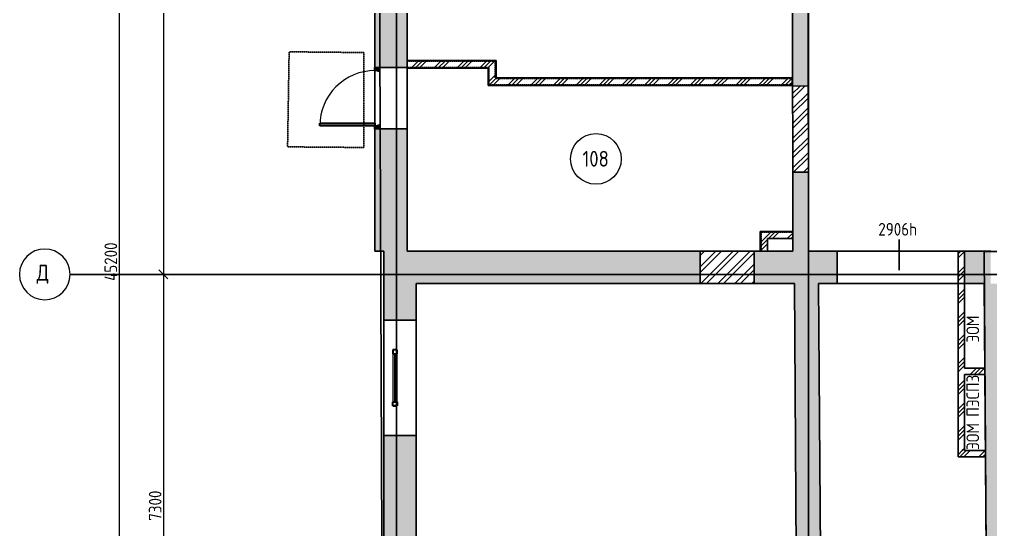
# Model space of a CAD drawing. Header units: millimetres. Extents: x -99936 to 523262, y -63190 to 327013.
# Drawn here: x -11886 to 3430, y 16529 to 24580 of the extents above; entities that cross this region are included whole.
import ezdxf

# ---------------------------------------------------------------- set-up
doc = ezdxf.new("R2010")
doc.units = ezdxf.units.MM
for name, pattern in [('ADSK_Линия сетки', [25, 20, -2.5, 0, -2.5]), ('ADSK_Сверху', [4.5, 3, -1.5]), ('ADSK_Снесено', [4.5, 3, -1.5])]:
    doc.linetypes.add(name, pattern=pattern)
for name, color, linetype, lineweight, true_color in [('_ Окна', 5, 'Continuous', 30, 0x0000ff), ('Стены внутренние', 5, 'Continuous', 18, 0x0000ff), ('Стены наружные', 1, 'ADSK_Снесено', 18, 0xff0000)]:
    doc.layers.add(name, color=color, linetype=linetype, lineweight=lineweight, true_color=true_color)
for name, color, linetype, lineweight in [('Аннотация', 7, 'Continuous', 9), ('Двери', 251, 'Continuous', 18), ('Марки помещений', 7, 'Continuous', 20), ('Окна', 251, 'Continuous', 18), ('Оси', 7, 'Continuous', 9), ('Перекрытие', 7, 'Continuous', 18)]:
    doc.layers.add(name, color=color, linetype=linetype, lineweight=lineweight)
doc.styles.add('GOST Common_1', font='GOST Common_0.ttf', dxfattribs={"width": 0.9, "height": 200})
doc.styles.add('GOST Common_2', font='GOST Common_0.ttf', dxfattribs={"width": 0.9, "height": 250})
doc.styles.add('ISOCPEUR', font='isocpeur.ttf', dxfattribs={"height": 250})
doc.dimstyles.new('ADSK_Основной_2_мм_Округление_до_1_мм', dxfattribs={"dimscale": 304.8, "dimtxt": 201.142999, "dimasz": 0.463911, "dimexe": 0.492126, "dimexo": 0.492126, "dimgap": 0.098425, "dimtad": 1, "dimdec": 0, "dimdsep": 46, "dimtxsty": 'GOST Common_1', "dimblk1": 'OBLIQUE', "dimblk2": 'OBLIQUE', "dimsah": 1, "dimcen": 0.09, "dimdle": 0.492126, "dimazin": 2, "dimtfac": 1, "dimtdec": 4, "dimtix": 1, "dimtmove": 0, "dimatfit": 3, "dimfxl": 1, "dimtvp": 1, "dimtolj": 1, "dimtzin": 0, "dimlwd": 20, "dimlwe": 20, "dimarcsym": 2})
pattern_1 = [(45, (0, 0), (-179.605, 179.605), []), (45, (63.5, 0), (0, 359.2102), []), (45, (-63.5, 0), (0, 359.2102), [])]

# ---------------------------------------------------------------- blocks, each defined once
blk = doc.blocks.new('Витраж-тент со смещением вовне - 60мм 30 сдвиг-1466942-01 План 1-го этажа маркировочный')
at = {"layer": '_ Окна'}
for p, q in [((-440, 25), (-440, -45)), ((-440, 25), (-380, 25)), ((-440, -45), (-440, 25)), ((-380, 25), (-380, -45)), ((440, 25), (380, 25)), ((380, 25), (380, -45)), ((440, -45), (440, 25)), ((440, -45), (440, 25)), ((-380, -45), (-440, -45)), ((-380, -10), (380, -10)), ((380, -45), (440, -45))]:
    blk.add_line(p, q, dxfattribs=at)
at = {"layer": 'Окна'}
for p, q in [((380, 25), (-380, 25)), ((-380, -45), (380, -45))]:
    blk.add_line(p, q, dxfattribs=at)
blk = doc.blocks.new('AC_Дверь_Однопольная - ДН-5п 970х2200h-1983120-01 План 1-го этажа маркировочный')
at = {"layer": 'Двери', "lineweight": 30}
for p, q in [((-435, 1125), (-395, 1125)), ((-435, 255), (-435, 1125)), ((-395, 1125), (-395, 255)), ((-485, 255), (-465, 255)), ((-485, 185), (-485, 255)), ((-465, 185), (-485, 185)), ((-465, 255), (-435, 255)), ((-465, 185), (-465, 255)), ((-465, 255), (-465, 185)), ((-425, 185), (-465, 185)), ((-395, 255), (-435, 255)), ((-435, 255), (-435, 215)), ((-435, 215), (-425, 215)), ((-425, 215), (-425, 185)), ((425, 215), (435, 215)), ((425, 185), (425, 215)), ((465, 185), (425, 185)), ((435, 255), (465, 255)), ((435, 215), (435, 255)), ((465, 255), (465, 185)), ((465, 255), (485, 255)), ((465, 185), (465, 255)), ((485, 185), (465, 185)), ((485, 255), (485, 185))]:
    blk.add_line(p, q, dxfattribs=at)
at = {"layer": 'Двери'}
blk.add_arc((-435, 255), 870, 0, 90, dxfattribs=at)
blk = doc.blocks.new('Ось сетки - Круг_Ø8 мм-6577-01 План 1-го этажа маркировочный')
at = {"layer": 'Оси', "lineweight": 20}
for start, end in [(360, 180), (180, 360)]:
    blk.add_arc((0, 0), 4, start, end, dxfattribs=at)
blk = doc.blocks.new('ADSK_Марка_Помещение_ОдноЗначение - Номер-247393-01 План 1-го этажа маркировочный')
at = {"layer": 'Марки помещений'}
blk.add_circle((0, 0), 4, dxfattribs=at)
blk = doc.blocks.new('_Oblique')
at = {"color": 0, "linetype": 'ByBlock', "lineweight": -2}
blk.add_line((-0.5, -0.5), (0.5, 0.5), dxfattribs=at)
blk = doc.blocks.new('DIMBLOCK14-01 План 1-го этажа маркировочный')
at = {"color": 0, "lineweight": 20, "transparency": 16777216}
for p, q in [((-9615, 37007), (-9615, 20407)), ((-9665, 36857), (-9765, 36857)), ((-9665, 20557), (-9765, 20557))]:
    blk.add_line(p, q, dxfattribs=at)
at = {"layer": 'Defpoints', "color": 0, "transparency": 16777216}
for p in [(-9515, 36857), (-9615, 20557), (-9515, 20557)]:
    blk.add_point(p, dxfattribs=at)
at = {"color": 0, "lineweight": 20, "transparency": 16777216, "xscale": 141.4, "yscale": 141.4, "zscale": 141.4}
for p, rotation in [((-9615, 36857), 90), ((-9615, 20557), 270)]:
    blk.add_blockref('_Oblique', p, dxfattribs=dict(at, rotation=rotation))
at = {"color": 0, "lineweight": 25, "transparency": 16777216, "insert": (-9745, 28707), "char_height": 200, "width": 711.84, "attachment_point": 5, "rotation": 90, "style": 'GOST Common_1'}
blk.add_mtext('\\A1;16300', dxfattribs=at)
blk = doc.blocks.new('DIMBLOCK15-01 План 1-го этажа маркировочный')
at = {"color": 0, "lineweight": 20, "transparency": 16777216}
for p, q in [((-9615, 20707), (-9615, 13107)), ((-9665, 20557), (-9765, 20557)), ((-9665, 13257), (-9765, 13257))]:
    blk.add_line(p, q, dxfattribs=at)
at = {"layer": 'Defpoints', "color": 0, "transparency": 16777216}
for p in [(-9515, 20557), (-9615, 13257), (-9515, 13257)]:
    blk.add_point(p, dxfattribs=at)
at = {"color": 0, "lineweight": 20, "transparency": 16777216, "xscale": 141.4, "yscale": 141.4, "zscale": 141.4}
for p, rotation in [((-9615, 20557), 90), ((-9615, 13257), 270)]:
    blk.add_blockref('_Oblique', p, dxfattribs=dict(at, rotation=rotation))
at = {"color": 0, "lineweight": 25, "transparency": 16777216, "insert": (-9745, 16907), "char_height": 200, "width": 605.47, "attachment_point": 5, "rotation": 90, "style": 'GOST Common_1'}
blk.add_mtext('\\A1;7300', dxfattribs=at)
blk = doc.blocks.new('DIMBLOCK20-01 План 1-го этажа маркировочный')
at = {"color": 0, "lineweight": 20, "transparency": 16777216}
for p, q in [((-10315, 43507), (-10315, -1993)), ((-10365, 43357), (-10465, 43357)), ((-10365, -1843), (-10465, -1843))]:
    blk.add_line(p, q, dxfattribs=at)
at = {"layer": 'Defpoints', "color": 0, "transparency": 16777216}
for p in [(-10215, 43357), (-10315, -1843), (-10215, -1843)]:
    blk.add_point(p, dxfattribs=at)
at = {"color": 0, "lineweight": 20, "transparency": 16777216, "xscale": 141.4, "yscale": 141.4, "zscale": 141.4}
for p, rotation in [((-10315, 43357), 90), ((-10315, -1843), 270)]:
    blk.add_blockref('_Oblique', p, dxfattribs=dict(at, rotation=rotation))
at = {"color": 0, "lineweight": 25, "transparency": 16777216, "insert": (-10445, 20757), "char_height": 200, "width": 777.3, "attachment_point": 5, "rotation": 90, "style": 'GOST Common_1'}
blk.add_mtext('\\A1;45200', dxfattribs=at)

msp = doc.modelspace()

# ---------------------------------------------------------------- hatches: boundary and pattern name
at = {"layer": 'Стены внутренние', "lineweight": 25, "true_color": 0x636466}
h = msp.add_hatch(color=251, dxfattribs=at)
h.paths.add_polyline_path([(559.91, 20920.991), (559.061, 22167.832), (309.061, 22167.448), (310.979, 20920.991), (559.061, 20920.991)])
h.paths.add_polyline_path([(306.967, 23528.578), (556.967, 23528.963), (554.511, 25125.602), (304.511, 25125.218), (306.939, 23546.788)])
h.paths.add_polyline_path([(302.203, 26625.216), (552.203, 26625.601), (539.896, 34625.559), (289.897, 34625.175), (301.473, 27100.047)])
h.paths.add_polyline_path([(288.158, 35755.173), (538.158, 35755.558), (536.579, 36781.873), (286.579, 36781.873), (287.99, 35864.502)])
h = msp.add_hatch(dxfattribs=at)
h.set_pattern_fill('FP_3', color=251, style=0, pattern_type=2)
h.set_pattern_definition(pattern_1)
h.paths.add_polyline_path([(-5641.391, 23821.822), (-4380.751, 23821.822), (-4380.751, 23921.822), (-5768.751, 23921.822), (-5768.751, 23821.822)])
h = msp.add_hatch(dxfattribs=at)
h.set_pattern_fill('FP_3', color=251, style=0, pattern_type=2)
h.set_pattern_definition(pattern_1)
h.paths.add_polyline_path([(-4480.751, 23646.788), (-4380.751, 23646.788), (-4380.751, 23821.822), (-4480.751, 23821.822), (-4480.751, 23656.788)])
h = msp.add_hatch(dxfattribs=at)
h.set_pattern_fill('FP_3', color=251, style=0, pattern_type=2)
h.set_pattern_definition(pattern_1)
h.paths.add_polyline_path([(-1182.455, 23546.788), (299.155, 23546.788), (299.155, 23646.788), (-4480.751, 23646.788), (-4480.751, 23546.788), (-2621.127, 23546.788)])
h = msp.add_hatch(dxfattribs=at)
h.set_pattern_fill('FP_2', color=251, style=0, pattern_type=2)
h.set_pattern_definition([(45, (0, 0), (-117.8655, 117.8655), []), (45, (78.58, 0), (-117.8655, 117.8655), [])])
h.paths.add_polyline_path([(309.061, 22167.448), (559.061, 22167.832), (556.967, 23528.963), (306.967, 23528.578), (308.827, 22319.435)])
h = msp.add_hatch(dxfattribs=at)
h.set_pattern_fill('FP_3', color=251, style=0, pattern_type=2)
h.set_pattern_definition(pattern_1)
h.paths.add_polyline_path([(-189.021, 21120.991), (310.671, 21120.991), (310.517, 21220.991), (-189.021, 21220.991)])
h = msp.add_hatch(dxfattribs=at)
h.set_pattern_fill('FP_3', color=251, style=0, pattern_type=2)
h.set_pattern_definition(pattern_1)
h.paths.add_polyline_path([(-89.021, 20920.991), (-89.021, 21120.991), (-189.021, 21120.991), (-189.021, 20920.991)])
h = msp.add_hatch(color=251, dxfattribs=at)
h.paths.add_polyline_path([(-295.885, 20410.991), (559.91, 20410.991), (559.061, 20920.991), (-295.885, 20920.991), (-295.885, 20725.898)])
h.paths.add_polyline_path([(-5317.445, 20410.991), (-1148.712, 20410.991), (-1148.712, 20920.991), (-5631.042, 20920.991), (-5631.042, 20410.991)])
h = msp.add_hatch(dxfattribs=at)
h.set_pattern_fill('FP_6', color=251, angle=45, style=0, pattern_type=2)
h.set_pattern_definition([(45, (0, 0), (-134.7038, 134.7038), []), (45, (89.8, -8e-14), (-134.7038, 134.7038), [])])
h.paths.add_polyline_path([(-1148.712, 20410.991), (-295.885, 20410.991), (-295.885, 20920.991), (-1148.712, 20920.991), (-1148.712, 20725.898)])
h = msp.add_hatch(color=251, dxfattribs=at)
h.paths.add_polyline_path([(3276.481, 20410.991), (3433.499, 20410.991), (3433.499, 20920.991), (3018.387, 20920.991), (3018.387, 20410.991)])
h.paths.add_polyline_path([(716.715, 20410.991), (1012.066, 20410.991), (1012.066, 20920.991), (559.91, 20920.991), (559.91, 20410.991)])
h = msp.add_hatch(dxfattribs=at)
h.set_pattern_fill('FP_3', color=251, style=0, pattern_type=2)
h.set_pattern_definition(pattern_1)
h.paths.add_polyline_path([(3018.387, 20410.991), (3018.387, 20920.991), (2918.387, 20920.991), (2918.387, 20410.991)])
h = msp.add_hatch(color=251, dxfattribs=at)
h.paths.add_polyline_path([(795.639, 9039.252), (758.964, 14323.567), (378.973, 14320.93), (415.63, 9039.252), (771.126, 9039.252)])
h.paths.add_polyline_path([(368.563, 15820.894), (748.554, 15823.531), (716.715, 20410.991), (336.706, 20410.991)])
h = msp.add_hatch(dxfattribs=at)
h.set_pattern_fill('FP_3', color=251, style=0, pattern_type=2)
h.set_pattern_definition(pattern_1)
h.paths.add_polyline_path([(2918.387, 17774.933), (3018.387, 17774.933), (3018.387, 20410.991), (2918.387, 20410.991)])
msp.add_hatch(color=251, dxfattribs=at).paths.add_polyline_path([(3385.31, 12558.314), (3765.311, 12559.471), (3710.121, 20408.632), (3433.499, 20408.632), (3433.499, 20410.991), (3330.095, 20410.991), (3385.302, 12559.471)])
h = msp.add_hatch(dxfattribs=at)
h.set_pattern_fill('FP_3', color=251, style=0, pattern_type=2)
h.set_pattern_definition(pattern_1)
h.paths.add_polyline_path([(3276.481, 18974.933), (3340.192, 18974.933), (3339.489, 19074.933), (3018.387, 19074.933), (3018.387, 18974.933)])
h = msp.add_hatch(dxfattribs=at)
h.set_pattern_fill('FP_3', color=251, style=0, pattern_type=2)
h.set_pattern_definition(pattern_1)
h.paths.add_polyline_path([(3276.481, 17674.933), (3349.333, 17674.933), (3348.63, 17774.933), (2918.387, 17774.933), (2918.387, 17674.933), (3018.387, 17674.933)])
at = {"layer": 'Стены наружные', "linetype": 'Continuous', "lineweight": 25, "true_color": 0x636466}
h = msp.add_hatch(color=251, dxfattribs=at)
h.paths.add_polyline_path([(-5946.084, 20920.991), (-5768.751, 20920.991), (-5768.751, 22851.822), (-6278.751, 22851.822), (-6278.751, 20920.991), (-6141.042, 20920.991)])
h.paths.add_polyline_path([(-5932.608, 23821.822), (-5768.751, 23821.822), (-5768.751, 26036.347), (-6278.751, 26036.347), (-6278.751, 23821.822), (-6208.751, 23821.822)])
h.paths.add_polyline_path([(-6278.751, 27806.347), (-5768.751, 27806.347), (-5768.751, 30076.539), (-6278.751, 30076.539), (-6278.751, 28693.584)])
h.paths.add_polyline_path([(-5768.751, 30846.539), (-5768.751, 31090.202), (-6278.751, 31090.202), (-6278.751, 30846.539), (-5836.167, 30846.539)])
h.paths.add_polyline_path([(-5842.159, 31860.202), (-5768.751, 31860.202), (-5768.751, 34123.029), (-6278.751, 34123.029), (-6278.751, 31860.202)])
h.paths.add_polyline_path([(-5831.365, 35893.029), (-5768.751, 35893.029), (-5768.751, 38211.173), (-6278.751, 38211.173), (-6278.751, 35893.029)])
h.paths.add_polyline_path([(-5768.751, 39981.173), (-5768.751, 43218.869), (-6278.751, 43218.869), (-6278.751, 39981.173), (-5822.257, 39981.173)])
h = msp.add_hatch(color=251, dxfattribs=at)
h.paths.add_polyline_path([(-5801.706, 9039.252), (-5631.042, 9039.252), (-5631.042, 9651.925), (-6141.042, 9651.925), (-6141.042, 9039.252)])
h.paths.add_polyline_path([(-6141.042, 11471.925), (-5631.042, 11471.925), (-5631.042, 13973.303), (-6141.042, 13973.303)])
h.paths.add_polyline_path([(-6071.042, 15488.303), (-5631.042, 15488.303), (-5631.042, 18013.872), (-6141.042, 18013.872), (-6141.042, 15488.303)])
h.paths.add_polyline_path([(-5801.706, 19833.872), (-5631.042, 19833.872), (-5631.042, 20920.991), (-6141.042, 20920.991), (-6141.042, 19833.872)])

# ---------------------------------------------------------------- linework, layer by layer
at = {"linetype": 'ADSK_Линия сетки', "lineweight": 25}
for p, q in [((-5940.09, -4984.787), (-5940.09, 44421.852)), ((559.91, -4984.787), (559.91, 44421.852)), ((-11086.225, 20556.788), (57141.718, 20556.788))]:
    msp.add_line(p, q, dxfattribs=at)
at = {"color": 251, "lineweight": 25, "true_color": 0x636466}
msp.add_lwpolyline([(290.499, 8529.252), (-6141.042, 8529.252), (-6278.751, 43728.869), (3943.499, 43728.869), (3943.499, 20918.632), (3330.095, 20918.632), (3381.633, 13081.218)], dxfattribs=at)
at = {"layer": 'Аннотация', "color": 251, "lineweight": 25, "true_color": 0x636466}
msp.add_line((1990.181, 20624.882), (1990.181, 21108.903), dxfattribs=at)
at = {"layer": 'Перекрытие', "color": 251, "linetype": 'ADSK_Сверху', "lineweight": 25, "true_color": 0x636466}
for p, q in [((-7656.921, 22568.556), (-7632.615, 24068.435)), ((-7632.615, 24068.435), (-6456.097, 24056.397)), ((-6456.097, 24056.397), (-6455.185, 22558.446)), ((-6455.185, 22558.446), (-7656.921, 22568.556))]:
    msp.add_line(p, q, dxfattribs=at)
at = {"layer": 'Стены внутренние', "color": 251, "lineweight": 25, "true_color": 0x636466}
for p, q in [((304.511, 25125.218), (310.499, 21232.991)), ((560.979, 20920.991), (554.511, 25125.602)), ((-4368.751, 23933.822), (-5768.751, 23933.822)), ((-5768.751, 23931.822), (-5768.751, 23809.822)), ((-4368.751, 23658.788), (-4368.751, 23933.822)), ((-5768.751, 23809.822), (-4492.751, 23809.822)), ((-4492.751, 23809.822), (-4492.751, 23534.788)), ((299.155, 23658.788), (-4368.751, 23658.788)), ((299.155, 23534.788), (299.155, 23658.788)), ((-4492.751, 23534.788), (299.155, 23534.788)), ((306.967, 23528.578), (556.967, 23528.963)), ((559.061, 22167.832), (309.061, 22167.448)), ((310.499, 21232.991), (-201.021, 21232.991)), ((-201.021, 21232.991), (-201.021, 20920.991)), ((310.502, 21230.991), (310.979, 20920.991)), ((-89.021, 21120.991), (310.671, 21120.991)), ((-89.021, 20920.991), (-89.021, 21120.991)), ((-201.021, 20920.991), (-5631.042, 20920.991)), ((-1148.712, 20410.991), (-1148.712, 20920.991)), ((-295.885, 20920.991), (-295.885, 20410.991)), ((310.979, 20920.991), (-199.021, 20920.991)), ((559.91, 20920.991), (1012.066, 20920.991)), ((1012.066, 20410.991), (1012.066, 20920.991)), ((1012.066, 20920.991), (2918.387, 20920.991)), ((2918.387, 20920.991), (2918.387, 17674.933)), ((3433.499, 20920.991), (2918.387, 20920.991)), ((3018.387, 20920.991), (3018.387, 19074.933)), ((-5631.042, 20410.991), (336.706, 20410.991)), ((336.706, 20410.991), (368.563, 15820.894)), ((748.554, 15823.531), (716.715, 20410.991)), ((716.715, 20410.991), (1012.066, 20410.991)), ((2918.387, 20410.991), (1012.066, 20410.991)), ((2918.387, 20410.991), (3330.095, 20410.991)), ((3330.095, 20410.991), (3381.633, 13081.218)), ((3339.489, 19074.933), (3018.387, 19074.933)), ((3018.387, 17774.933), (3018.387, 18974.933)), ((3018.387, 18974.933), (3340.192, 18974.933)), ((3348.63, 17774.933), (3018.387, 17774.933)), ((2918.387, 17674.933), (3349.333, 17674.933))]:
    msp.add_line(p, q, dxfattribs=at)
at = {"layer": 'Стены наружные', "color": 251, "linetype": 'Continuous', "lineweight": 25, "true_color": 0x636466}
for p, q in [((-6278.751, 26036.347), (-6278.751, 23821.822)), ((-5768.751, 23933.822), (-5768.751, 26036.347)), ((-6278.751, 22941.822), (-6278.751, 23771.822)), ((-6208.751, 23821.822), (-5768.751, 23821.822)), ((-5768.751, 23809.822), (-5768.751, 22851.822)), ((-6278.751, 22851.822), (-6278.751, 20920.991)), ((-5768.751, 22851.822), (-6208.751, 22851.822)), ((-5768.751, 20920.991), (-5768.751, 22851.822)), ((-6278.751, 20920.991), (-6141.042, 20920.991)), ((-6141.042, 20920.991), (-6141.042, 19833.872)), ((-5631.042, 20920.991), (-5768.751, 20920.991)), ((-5631.042, 19833.872), (-5631.042, 20410.991)), ((-6141.042, 19833.872), (-5631.042, 19833.872)), ((-6141.042, 18013.872), (-6141.042, 19833.872)), ((-5631.042, 19833.872), (-5631.042, 18013.872)), ((-6141.042, 18013.872), (-6141.042, 15488.303)), ((-5631.042, 18013.872), (-6141.042, 18013.872)), ((-5631.042, 15488.303), (-5631.042, 18013.872))]:
    msp.add_line(p, q, dxfattribs=at)
at = {"layer": 'Стены наружные', "color": 251, "lineweight": 25, "true_color": 0x636466}
for p, q in [((-5768.751, 23933.822), (-5768.751, 23931.822)), ((-4368.751, 23931.822), (-5768.751, 23931.822)), ((-4380.751, 23921.822), (-5768.751, 23921.822)), ((-4380.751, 23646.788), (-4380.751, 23921.822)), ((-4370.751, 23656.788), (-4370.751, 23933.822)), ((-4370.751, 23921.822), (-4368.751, 23921.822)), ((-4480.751, 23821.822), (-5768.751, 23821.822)), ((-4490.751, 23811.822), (-5768.751, 23811.822)), ((-4490.751, 23534.788), (-4490.751, 23811.822)), ((-4480.751, 23546.788), (-4480.751, 23821.822)), ((299.155, 23646.788), (-4380.751, 23646.788)), ((299.155, 23656.788), (-4370.751, 23656.788)), ((-4490.751, 23546.788), (-4492.751, 23546.788)), ((299.155, 23536.788), (-4492.751, 23536.788)), ((299.155, 23546.788), (-4480.751, 23546.788)), ((-201.021, 21230.991), (310.502, 21230.991)), ((-201.021, 21220.991), (-199.021, 21220.991)), ((-199.021, 20920.991), (-199.021, 21232.991)), ((-189.021, 21220.991), (310.517, 21220.991)), ((-189.021, 20920.991), (-189.021, 21220.991)), ((310.502, 21230.991), (310.499, 21232.991)), ((-201.021, 20920.991), (-199.021, 20920.991))]:
    msp.add_line(p, q, dxfattribs=at)

# ---------------------------------------------------------------- block references
at = {"lineweight": 25, "xscale": 99.99999999999993, "yscale": 99.99999999999993, "zscale": 99.99999999999993, "rotation": 269.9999999999994}
msp.add_blockref('Ось сетки - Круг_Ø8 мм-6577-01 План 1-го этажа маркировочный', (-11486.225, 20556.788), dxfattribs=at)
at = {"layer": '_ Окна', "color": 251, "lineweight": 25, "true_color": 0x636466, "rotation": 89.99999999999993}
msp.add_blockref('Витраж-тент со смещением вовне - 60мм 30 сдвиг-1466942-01 План 1-го этажа маркировочный', (-5971.042, 18923.872), dxfattribs=at)
at = {"layer": 'Двери', "color": 251, "lineweight": 25, "true_color": 0x636466, "rotation": 89.99999999999991}
msp.add_blockref('AC_Дверь_Однопольная - ДН-5п 970х2200h-1983120-01 План 1-го этажа маркировочный', (-6023.751, 23336.822), dxfattribs=at)
at = {"layer": 'Марки помещений', "color": 251, "lineweight": 25, "true_color": 0x636466, "xscale": 99.99999999999993, "yscale": 99.99999999999993, "zscale": 99.99999999999993}
msp.add_blockref('ADSK_Марка_Помещение_ОдноЗначение - Номер-247393-01 План 1-го этажа маркировочный', (-2794.009, 22377.854), dxfattribs=at)

# ---------------------------------------------------------------- texts
at = {"lineweight": 25, "insert": (-11614.398, 20709.375), "char_height": 250, "width": 346.329, "attachment_point": 1, "style": 'ISOCPEUR'}
msp.add_mtext('\\fGOST Common|b0|i0|c204|p34|;\\W.9;Д', dxfattribs=at)
at = {"layer": 'Аннотация', "color": 251, "lineweight": 25, "true_color": 0x636466, "insert": (1659.881, 21368.476), "char_height": 200, "width": 793.67063, "attachment_point": 1, "style": 'GOST Common_1'}
msp.add_mtext('2906h', dxfattribs=at)
at = {"layer": 'Аннотация', "color": 251, "lineweight": 25, "true_color": 0x636466, "char_height": 200, "attachment_point": 1, "rotation": 90, "style": 'GOST Common_1'}
for s, insert, width in [('ЭОМ', (3050.209, 19480.88), 555.56944), ('ПЭСПЗ', (3050.209, 18309.342), 858.60731), ('ЭОМ', (3050.209, 17785.467), 555.56944)]:
    msp.add_mtext(s, dxfattribs=dict(at, insert=insert, width=width))
at = {"layer": 'Марки помещений', "color": 251, "lineweight": 25, "true_color": 0x636466, "insert": (-3006.416, 22505.579), "char_height": 250, "width": 526.70869, "attachment_point": 1, "style": 'GOST Common_2'}
msp.add_mtext('108', dxfattribs=at)

# ---------------------------------------------------------------- dimensions: what is measured, and where the dimension line sits
at = {"lineweight": 25}
for base, p1, p2, override, picture, middle in [((-10315.209, -1843.212), (-10215.225, 43356.788), (-10215.225, -1843.212), {"dimpost": '<>', "dimfxl": 45200}, 'DIMBLOCK20-01 План 1-го этажа маркировочный', (-10445.209, 20756.788)), ((-9615.209, 20556.788), (-9515.225, 36856.788), (-9515.225, 20556.788), {"dimpost": '<>', "dimfxl": 16300}, 'DIMBLOCK14-01 План 1-го этажа маркировочный', (-9745.209, 28706.788)), ((-9615.209, 13256.788), (-9515.225, 20556.788), (-9515.225, 13256.788), {"dimpost": '<>', "dimfxl": 7300}, 'DIMBLOCK15-01 План 1-го этажа маркировочный', (-9745.209, 16906.788))]:
    dim = msp.add_linear_dim(base=base, p1=p1, p2=p2, angle=90, dimstyle='ADSK_Основной_2_мм_Округление_до_1_мм', override=override, dxfattribs=at)
    dim.commit()
    dim.dimension.update_dxf_attribs({"geometry": picture, "text_midpoint": middle})

doc.saveas('drawing.dxf')
